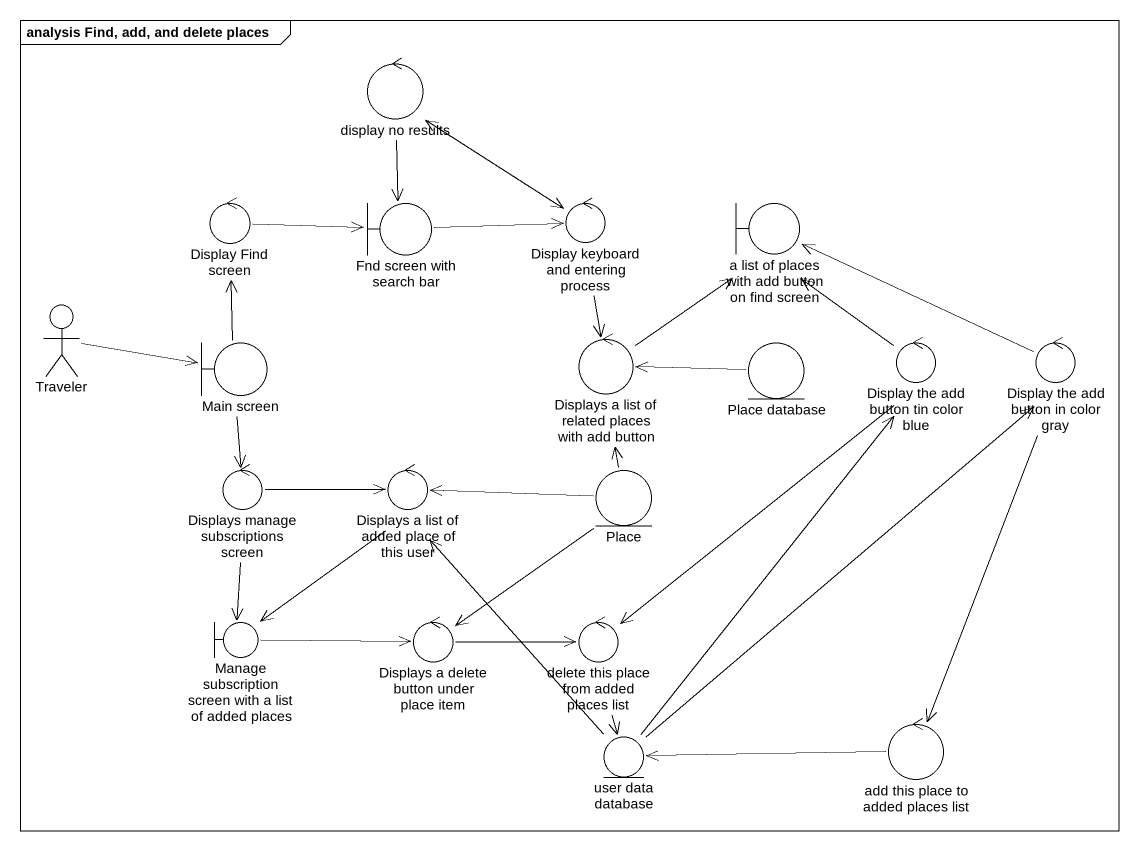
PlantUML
@startuml
mainframe analysis Find, add, and delete places
control "display no results" as display_no_results
control "Display Find screen" as Display_Find_screen
boundary "Fnd screen with search bar" as Fnd_screen_with_search_bar
control "Display keyboard and entering process" as Display_keyboard_and
boundary "a list of places with add button on find screen" as a_list_of_places_with_add
actor Traveler
boundary "Main screen" as Main_screen
control "Displays a list of related places with add button" as Displays_a_list_of_related
entity "Place database" as Place_database
control "Display the add button tin color blue" as Display_the_add_button_tin
control "Display the add button in color gray" as Display_the_add_button_in
control "Displays manage subscriptions screen" as Displays_manage
control "Displays a list of added place of this user" as Displays_a_list_of_added
entity Place
boundary "Manage subscription screen with a list of added places" as Manage_subscription_screen
control "Displays a delete button under place item" as Displays_a_delete_button
control "delete this place from added places list" as delete_this_place_from
entity "user data database" as user_data_database
control "add this place to added places list" as add_this_place_to_added
display_no_results --> Fnd_screen_with_search_bar
display_no_results --> Display_keyboard_and
Display_Find_screen -right-> Fnd_screen_with_search_bar
Fnd_screen_with_search_bar -right-> Display_keyboard_and
Display_keyboard_and -up-> display_no_results
Display_keyboard_and --> Displays_a_list_of_related
Traveler -right-> Main_screen
Main_screen -up-> Display_Find_screen
Main_screen --> Displays_manage
Displays_a_list_of_related -up-> a_list_of_places_with_add
Place_database -left-> Displays_a_list_of_related
Display_the_add_button_tin -up-> a_list_of_places_with_add
Display_the_add_button_tin --> delete_this_place_from
Display_the_add_button_in -left-> a_list_of_places_with_add
Display_the_add_button_in --> add_this_place_to_added
Displays_manage -right-> Displays_a_list_of_added
Displays_manage --> Manage_subscription_screen
Displays_a_list_of_added --> Manage_subscription_screen
Place -up-> Displays_a_list_of_related
Place -left-> Displays_a_list_of_added
Place --> Displays_a_delete_button
Manage_subscription_screen -right-> Displays_a_delete_button
Displays_a_delete_button -right-> delete_this_place_from
delete_this_place_from --> user_data_database
user_data_database -up-> Display_the_add_button_tin
user_data_database -up-> Display_the_add_button_in
user_data_database -up-> Displays_a_list_of_added
add_this_place_to_added -left-> user_data_database
@enduml
